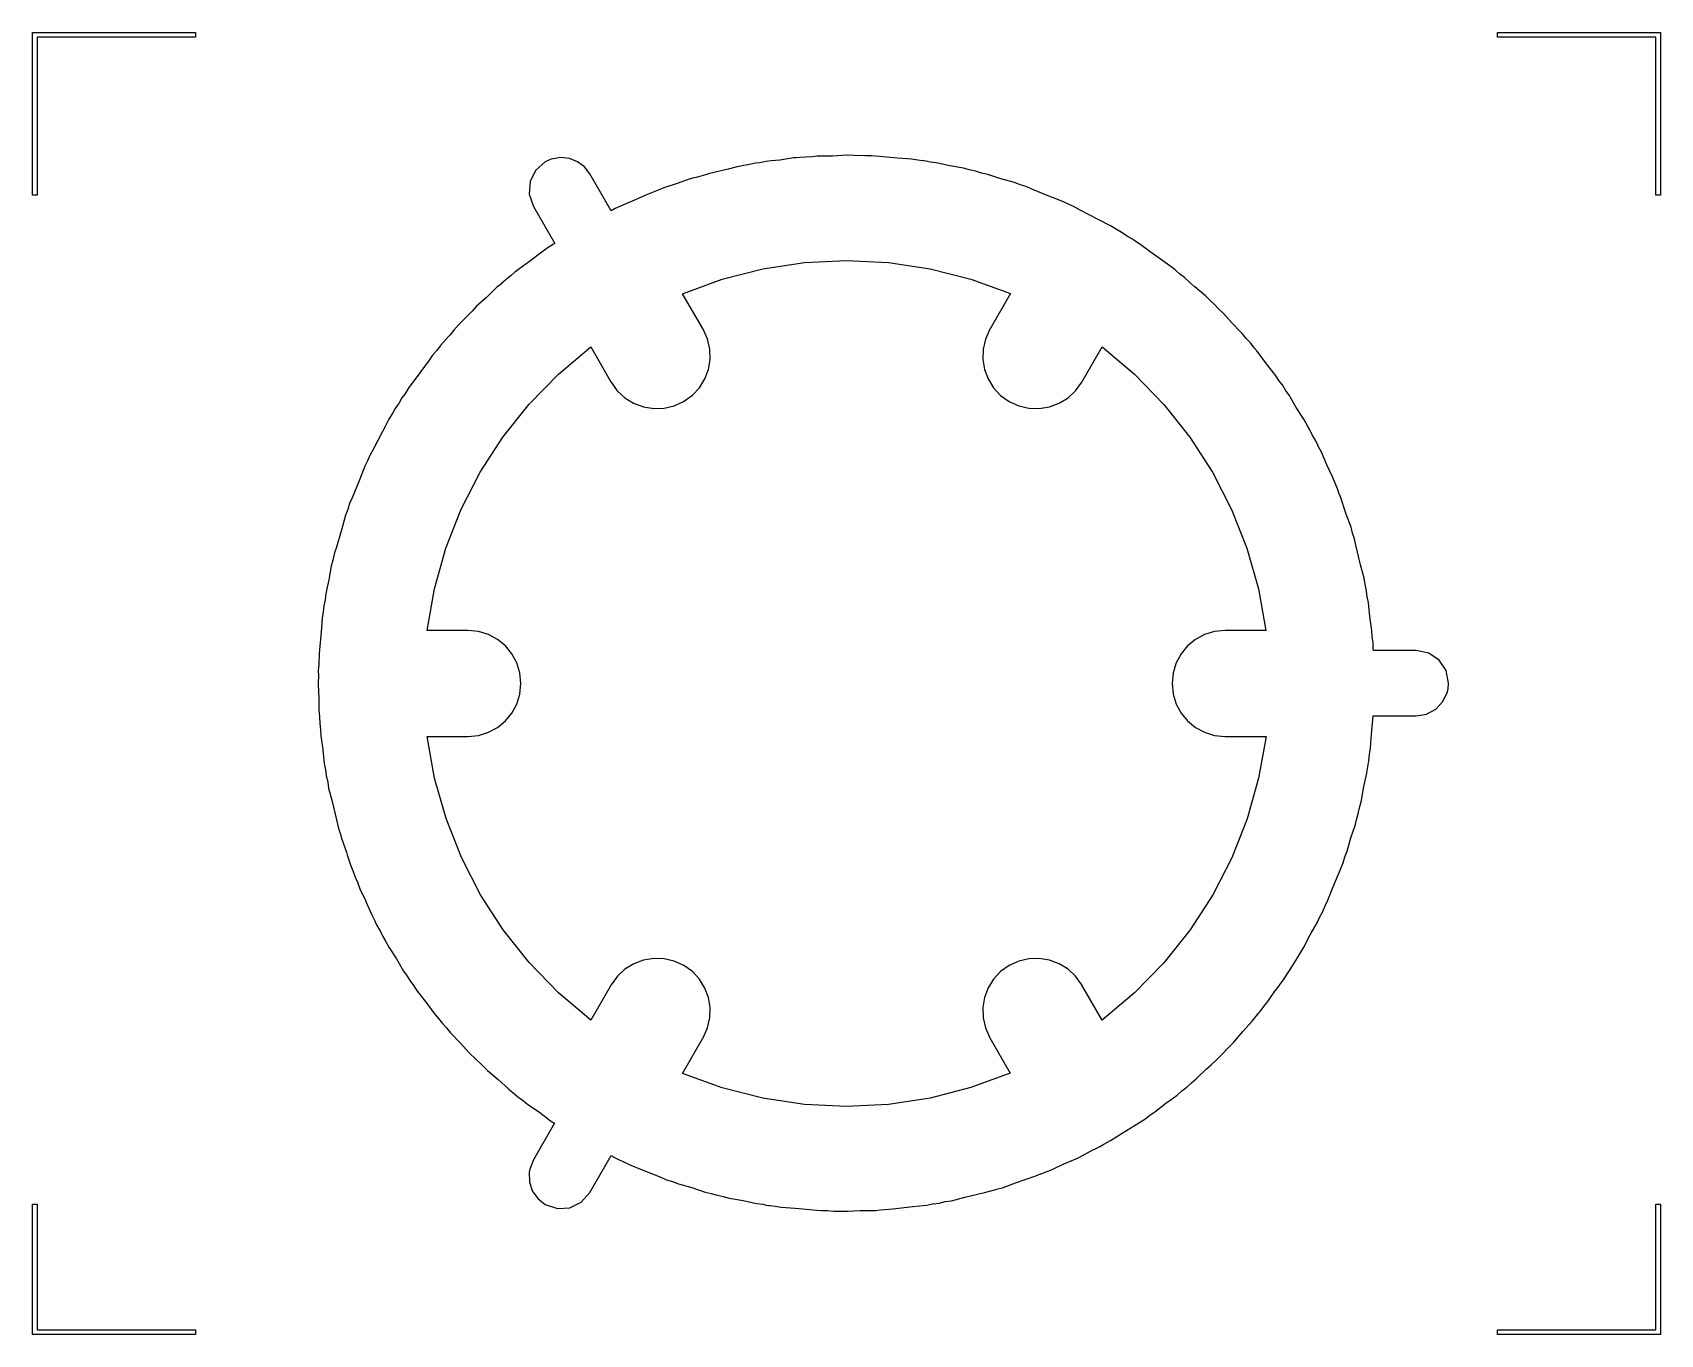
# Model space of a CAD drawing. Extents: x 0 to 10, y 0 to 8.
import ezdxf

# ---------------------------------------------------------------- set-up
doc = ezdxf.new("R2010")
doc.units = 0
doc.layers.add('Layer_1', color=7, linetype='CONTINUOUS')

msp = doc.modelspace()

# ---------------------------------------------------------------- linework, layer by layer
at = {"layer": 'Layer_1', "color": 7}
for points in [[(1.000015, 7.999999), (1.000015, 7.971613), (0.028332, 7.971613), (0.028332, 6.999984), (0, 6.999984), (0, 7.985777), (0, 7.999999), (1.000015, 7.999999), (1.000015, 7.999999)], [(9.999998, 7.999999), (9.999998, 6.999984), (9.971666, 6.999984), (9.971666, 7.971613), (8.999983, 7.971613), (8.999983, 7.999999), (9.999998, 7.999999), (9.999998, 7.999999)], [(0.028332, 0.799979), (0.028332, 0.028332), (1.000015, 0.028332), (1.000015, 0), (0, 0), (0, 0.799979), (0.028332, 0.799979), (0.028332, 0.799979)], [(9.99999, 0.799979), (9.99999, 0), (8.999975, 0), (8.999975, 0.028332), (9.971657, 0.028332), (9.971657, 0.799979), (9.99999, 0.799979), (9.99999, 0.799979)]]:
    msp.add_lwpolyline(points, close=True, dxfattribs=at)
for points in [[(4.999649, 7.245508), (4.943478, 7.242686), (4.913879, 7.24119), (4.913597, 7.24119), (4.820497, 7.240146), (4.790124, 7.237061), (4.714057, 7.231217), (4.689529, 7.230003), (4.675858, 7.229298), (4.675576, 7.229298), (4.591019, 7.216507), (4.536943, 7.210942), (4.50591, 7.207688), (4.505627, 7.207688), (4.467979, 7.199915), (4.467697, 7.199915), (4.441622, 7.196664), (4.39295, 7.186631), (4.392668, 7.186631), (4.368578, 7.182993), (4.327734, 7.173954), (4.327452, 7.173954), (4.272551, 7.159953), (4.272269, 7.159953), (4.151388, 7.131127), (4.151106, 7.131127), (4.148566, 7.130506), (4.148227, 7.130506), (4.077341, 7.110276), (4.0629, 7.106528), (4.062561, 7.106528), (4.040788, 7.100963), (4.040449, 7.100963), (3.960634, 7.071801), (3.960352, 7.071801), (3.960069, 7.071801), (3.878377, 7.046226), (3.878095, 7.046226), (3.842764, 7.031234), (3.771381, 7.002955), (3.664941, 6.955771), (3.659099, 6.952948), (3.579724, 6.919104), (3.553926, 6.905433), (3.423125, 7.131874), (3.390175, 7.174455), (3.347864, 7.206244), (3.298699, 7.225832), (3.245192, 7.231809), (3.18632, 7.221446), (3.186038, 7.221446), (3.167739, 7.214281), (3.149933, 7.205187), (3.149651, 7.205187), (3.0901, 7.152654), (3.05648, 7.083754), (3.051145, 7.007276), (3.076451, 6.932005), (3.207749, 6.704573), (3.199757, 6.699612), (3.167016, 6.679548), (3.136644, 6.656451), (3.136361, 6.656169), (3.044252, 6.587488), (3.037527, 6.582139), (3.001535, 6.556068), (2.968075, 6.53187), (2.96306, 6.527405), (2.939246, 6.506295), (2.909206, 6.483418), (2.908924, 6.483136), (2.881032, 6.457118), (2.880693, 6.456836), (2.850871, 6.433024), (2.789688, 6.373272), (2.725528, 6.316278), (2.69973, 6.288275), (2.646153, 6.233155), (2.618867, 6.206476), (2.588661, 6.170425), (2.563634, 6.140549), (2.553273, 6.129305), (2.505758, 6.077712), (2.482881, 6.047229), (2.482599, 6.046947), (2.457354, 6.018228), (2.435524, 5.987692), (2.362214, 5.886764), (2.310841, 5.818359), (2.28587, 5.778449), (2.268672, 5.754418), (2.249602, 5.721235), (2.247683, 5.718412), (2.22806, 5.689583), (2.213839, 5.663455), (2.189034, 5.623769), (2.165994, 5.578789), (2.149952, 5.547535), (2.091414, 5.437734), (2.073391, 5.40455), (2.058453, 5.369052), (2.041088, 5.335152), (2.009504, 5.25473), (1.962706, 5.140904), (1.947878, 5.105516), (1.936634, 5.068751), (1.93316, 5.059875), (1.922744, 5.03336), (1.899426, 4.950347), (1.864149, 4.831947), (1.864149, 4.831664), (1.859133, 4.815406), (1.853015, 4.795396), (1.845516, 4.757968), (1.835156, 4.72098), (1.820328, 4.63648), (1.812335, 4.600815), (1.801586, 4.553026), (1.796954, 4.514938), (1.789458, 4.477453), (1.785767, 4.439751), (1.779095, 4.401606), (1.772813, 4.316555), (1.760796, 4.184154), (1.760796, 4.183279), (1.758087, 4.116304), (1.755264, 4.078049), (1.755264, 4.075128), (1.755913, 4.04845), (1.754248, 4.001542), (1.757071, 3.945374), (1.758623, 3.916104), (1.758623, 3.915596), (1.758905, 3.830323), (1.759667, 3.822494), (1.762755, 3.792124), (1.763799, 3.753925), (1.768594, 3.716221), (1.770513, 3.677745), (1.783247, 3.593632), (1.783247, 3.593293), (1.783247, 3.5927), (1.79201, 3.507757), (1.799782, 3.469942), (1.804577, 3.43224), (1.813176, 3.394978), (1.813176, 3.394696), (1.818855, 3.356991), (1.839801, 3.274972), (1.86885, 3.153097), (1.877337, 3.116275), (1.88792, 3.085022), (1.889642, 3.079897), (1.899124, 3.042855), (1.928227, 2.963204), (1.928509, 2.962639), (1.933031, 2.948198), (1.954144, 2.880563), (1.969245, 2.845012), (1.981429, 2.809071), (1.997301, 2.77418), (1.997301, 2.773897), (2.010311, 2.738233), (2.047243, 2.661835), (2.047582, 2.66144), (2.081316, 2.582286), (2.103419, 2.540669), (2.103419, 2.540387), (2.103419, 2.540105), (2.115326, 2.513756), (2.134729, 2.480463), (2.151321, 2.446178), (2.166699, 2.421043), (2.166699, 2.420761), (2.188693, 2.379308), (2.235104, 2.307429), (2.278211, 2.233292), (2.300701, 2.202259), (2.300983, 2.201977), (2.320826, 2.16962), (2.343867, 2.139357), (2.344206, 2.139075), (2.364986, 2.106995), (2.418563, 2.039804), (2.468669, 1.970569), (2.4943, 1.941686), (2.517287, 1.91148), (2.543305, 1.883588), (2.543587, 1.883306), (2.567288, 1.853596), (2.62693, 1.79252), (2.684145, 1.728194), (2.694565, 1.718601), (2.712147, 1.702396), (2.767105, 1.649039), (2.793837, 1.621643), (2.859874, 1.566356), (2.860156, 1.566074), (2.922663, 1.508472), (2.953366, 1.485375), (2.982028, 1.460184), (2.992394, 1.452745), (3.012954, 1.438027), (3.042553, 1.413276), (3.113549, 1.36499), (3.181957, 1.313618), (3.206539, 1.298293), (3.076618, 1.073232), (3.05446, 1.015907), (3.051316, 0.998045), (3.052256, 0.938662), (3.070064, 0.883279), (3.103042, 0.835353), (3.14949, 0.798342), (3.224761, 0.773037), (3.301238, 0.778372), (3.370137, 0.811991), (3.42267, 0.871542), (3.553971, 1.09892), (3.562184, 1.094565), (3.562579, 1.094283), (3.595926, 1.076147), (3.631094, 1.061429), (3.6318, 1.061091), (3.644037, 1.054806), (3.66537, 1.043838), (3.745792, 1.012252), (3.859231, 0.965621), (3.859626, 0.965621), (3.895014, 0.950739), (3.931616, 0.939549), (3.931898, 0.939267), (3.967452, 0.925319), (4.050465, 0.902002), (4.131274, 0.87516), (4.168536, 0.866781), (4.168818, 0.866781), (4.205306, 0.855591), (4.242681, 0.848148), (4.24302, 0.848148), (4.279785, 0.837842), (4.364288, 0.823014), (4.447741, 0.804271), (4.485996, 0.799586), (4.507106, 0.795398), (4.523312, 0.792147), (4.530313, 0.791498), (4.560906, 0.788464), (4.599159, 0.781795), (4.684212, 0.775513), (4.817221, 0.763496), (4.817616, 0.763496), (4.846168, 0.76073), (4.88365, 0.76073), (4.922566, 0.757863), (4.925543, 0.757863), (4.952165, 0.758568), (4.99913, 0.756903), (5.006572, 0.757298), (5.084183, 0.761213), (5.084522, 0.761213), (5.085143, 0.761213), (5.169313, 0.761495), (5.178132, 0.762313), (5.208615, 0.765454), (5.20901, 0.765454), (5.284696, 0.771243), (5.408389, 0.786014), (5.493276, 0.79478), (5.527506, 0.801836), (5.531034, 0.802541), (5.531316, 0.802541), (5.569018, 0.807336), (5.606667, 0.815992), (5.644205, 0.821667), (5.726888, 0.842781), (5.727396, 0.842781), (5.84745, 0.871333), (5.848325, 0.871615), (5.917504, 0.891072), (5.921305, 0.892342), (5.958513, 0.901878), (6.038605, 0.931094), (6.155959, 0.971773), (6.156297, 0.971773), (6.22713, 0.999775), (6.263288, 1.013003), (6.340072, 1.050101), (6.340693, 1.050383), (6.419298, 1.083841), (6.461134, 1.106054), (6.461416, 1.106054), (6.518027, 1.1356), (6.520793, 1.137209), (6.555354, 1.153967), (6.579882, 1.169015), (6.622162, 1.191449), (6.693928, 1.237807), (6.798881, 1.303181), (6.831788, 1.323411), (6.862491, 1.346728), (6.894461, 1.367398), (6.961379, 1.420755), (6.961717, 1.421037), (6.994184, 1.444518), (7.031059, 1.471196), (7.059615, 1.496554), (7.090151, 1.519815), (7.118373, 1.546053), (7.148139, 1.56981), (7.209379, 1.629616), (7.240799, 1.657565), (7.273375, 1.686504), (7.299007, 1.714339), (7.35264, 1.769517), (7.35264, 1.769799), (7.379926, 1.796421), (7.43499, 1.862181), (7.492978, 1.925185), (7.516075, 1.955888), (7.533384, 1.975567), (7.54132, 1.984607), (7.563424, 2.015473), (7.588175, 2.045075), (7.636183, 2.115685), (7.636579, 2.116193), (7.687898, 2.18449), (7.713033, 2.224617), (7.730011, 2.248431), (7.749027, 2.281504), (7.770581, 2.313308), (7.784635, 2.339106), (7.809606, 2.379122), (7.809606, 2.379404), (7.848522, 2.455308), (7.891349, 2.529942), (7.90717, 2.565276), (7.925193, 2.59846), (7.940021, 2.633848), (7.940021, 2.63413), (7.95744, 2.668027), (7.988417, 2.747072), (8.035881, 2.862552), (8.050596, 2.897666), (8.061896, 2.934431), (8.075843, 2.969985), (8.099048, 3.052665), (8.126003, 3.133804), (8.126285, 3.134905), (8.134388, 3.170899), (8.134388, 3.171182), (8.145578, 3.207727), (8.14586, 3.208658), (8.153136, 3.245039), (8.163499, 3.281914), (8.163499, 3.28262), (8.163499, 3.282959), (8.178107, 3.366415), (8.178107, 3.366979), (8.178107, 3.367515), (8.196626, 3.449865), (8.196626, 3.450147), (8.196908, 3.450966), (8.198348, 3.462599), (8.201545, 3.488944), (8.208824, 3.525436), (8.209106, 3.526423), (8.2128, 3.564402), (8.2128, 3.564684), (8.219416, 3.602389), (8.225698, 3.68777), (8.236007, 3.801542), (8.49844, 3.801542), (8.563315, 3.81236), (8.619854, 3.842661), (8.663917, 3.889279), (8.691365, 3.949048), (8.695499, 3.967568), (8.69864, 4.002515), (8.682919, 4.080353), (8.640062, 4.143916), (8.576498, 4.186774), (8.49866, 4.202495), (8.236724, 4.202495), (8.235736, 4.211978), (8.234692, 4.250177), (8.229894, 4.287935), (8.228032, 4.326408), (8.215191, 4.410854), (8.215191, 4.411136), (8.206371, 4.49641), (8.198599, 4.534168), (8.197272, 4.544421), (8.193801, 4.57198), (8.185202, 4.609299), (8.17947, 4.647167), (8.158357, 4.729794), (8.158357, 4.730076), (8.129694, 4.850517), (8.129694, 4.850856), (8.121095, 4.888007), (8.108804, 4.924389), (8.099321, 4.961374), (8.070052, 5.041522), (8.029539, 5.158489), (8.029257, 5.158941), (8.016963, 5.195212), (8.001088, 5.230159), (7.987971, 5.266041), (7.950709, 5.343212), (7.950427, 5.343551), (7.917023, 5.421989), (7.898227, 5.457433), (7.894976, 5.463552), (7.882738, 5.490397), (7.863389, 5.523744), (7.846797, 5.557975), (7.831529, 5.582889), (7.809316, 5.624726), (7.763181, 5.696218), (7.719797, 5.770742), (7.69731, 5.801778), (7.6773, 5.834409), (7.654093, 5.864945), (7.653811, 5.865284), (7.633305, 5.89709), (7.580058, 5.963785), (7.579776, 5.96418), (7.529726, 6.033358), (7.52052, 6.043721), (7.504422, 6.061857), (7.481105, 6.09245), (7.454926, 6.120562), (7.431056, 6.150438), (7.416451, 6.165376), (7.37125, 6.211678), (7.314365, 6.275728), (7.28609, 6.3018), (7.260072, 6.329692), (7.231296, 6.354993), (7.204615, 6.382278), (7.139131, 6.437125), (7.138651, 6.437577), (7.075922, 6.495398), (7.045495, 6.518275), (7.023391, 6.537678), (7.0165, 6.54374), (6.985303, 6.566064), (6.885255, 6.638716), (6.865742, 6.653378), (6.816683, 6.690253), (6.776941, 6.715114), (6.752743, 6.732366), (6.719892, 6.751219), (6.687809, 6.772989), (6.661794, 6.787157), (6.621995, 6.812015), (6.546094, 6.850933), (6.4364, 6.909416), (6.402723, 6.927661), (6.367058, 6.942656), (6.333324, 6.959962), (6.265523, 6.986586), (6.253949, 6.991108), (6.13902, 7.038346), (6.138738, 7.038346), (6.103624, 7.053064), (6.067465, 7.064141), (6.066647, 7.06448), (6.031313, 7.078371), (5.94863, 7.101575), (5.867381, 7.12853), (5.849688, 7.132501), (5.830176, 7.136909), (5.793354, 7.148153), (5.755762, 7.155705), (5.71894, 7.166012), (5.634384, 7.18084), (5.550928, 7.199582), (5.513169, 7.204157), (5.489248, 7.208952), (5.475467, 7.211718), (5.469129, 7.212311), (5.437875, 7.215342), (5.43748, 7.215342), (5.399502, 7.222011), (5.314118, 7.228296), (5.180889, 7.240366), (5.152557, 7.243132), (5.114855, 7.243132), (5.046614, 7.245221), (4.999759, 7.246886), (4.999477, 7.246886), (4.999477, 7.246886), (4.999649, 7.245508)], [(4.999988, 6.599981), (5.258582, 6.587033), (5.513982, 6.548554), (5.764304, 6.484925), (6.007665, 6.396527), (5.882483, 6.179736), (5.880733, 6.17697), (5.853649, 6.116817), (5.83952, 6.054385), (5.837867, 5.991461), (5.848211, 5.929834), (5.870071, 5.871295), (5.902969, 5.81763), (5.946425, 5.77063), (5.99996, 5.732083), (6.058403, 5.705624), (6.120298, 5.691214), (6.183814, 5.689096), (6.247116, 5.699511), (6.307149, 5.72213), (6.361103, 5.755711), (6.407511, 5.799129), (6.444904, 5.851257), (6.445299, 5.852132), (6.445299, 5.852132), (6.570151, 6.068374), (6.769333, 5.900643), (6.949452, 5.715285), (7.109554, 5.513953), (7.248682, 5.298304), (7.365881, 5.069994), (7.460193, 4.830678), (7.530665, 4.582012), (7.576338, 4.325651), (7.328897, 4.325651), (7.325646, 4.325933), (7.26001, 4.31931), (7.198877, 4.300328), (7.143558, 4.270295), (7.09536, 4.230522), (7.055595, 4.182318), (7.025572, 4.126994), (7.006599, 4.065858), (6.999987, 4.000221), (7.006599, 3.934583), (7.025571, 3.873447), (7.055594, 3.818122), (7.095359, 3.769918), (7.143557, 3.730144), (7.198877, 3.700111), (7.260009, 3.681128), (7.325646, 3.674505), (7.326521, 3.674505), (7.326521, 3.674505), (7.577103, 3.674505), (7.531469, 3.417996), (7.461009, 3.169185), (7.366682, 2.92973), (7.249443, 2.70129), (7.110251, 2.485523), (6.950063, 2.284088), (6.769837, 2.098643), (6.570529, 1.930846), (6.446286, 2.14604), (6.444847, 2.148964), (6.407454, 2.201092), (6.361047, 2.244509), (6.307093, 2.278089), (6.24706, 2.300708), (6.183759, 2.311122), (6.120244, 2.309004), (6.058348, 2.294595), (5.999907, 2.268135), (5.946372, 2.229588), (5.902916, 2.182588), (5.870017, 2.128924), (5.848157, 2.070384), (5.837814, 2.008758), (5.839466, 1.945834), (5.853595, 1.883401), (5.880679, 1.823249), (5.8813, 1.822487), (5.880961, 1.822487), (6.006198, 1.605528), (5.763267, 1.51676), (5.513342, 1.452694), (5.258298, 1.413713), (5.00001, 1.4002), (4.74137, 1.413164), (4.485927, 1.451666), (4.235565, 1.515326), (3.992169, 1.603765), (4.117295, 1.820449), (4.119017, 1.823215), (4.1461, 1.883367), (4.160229, 1.945799), (4.161881, 2.008723), (4.151538, 2.070349), (4.129677, 2.128888), (4.09678, 2.182552), (4.053324, 2.229552), (3.999789, 2.268099), (3.941348, 2.294558), (3.879452, 2.308968), (3.815937, 2.311086), (3.752636, 2.300671), (3.692603, 2.278052), (3.638649, 2.244472), (3.592242, 2.201055), (3.554849, 2.148928), (3.554454, 2.148053), (3.554454, 2.148335), (3.429658, 1.932257), (3.230532, 2.099983), (3.050463, 2.285329), (2.890407, 2.48664), (2.751318, 2.702262), (2.634153, 2.93054), (2.539865, 3.169819), (2.469412, 3.418444), (2.423747, 3.674759), (2.670858, 3.674759), (2.674109, 3.674477), (2.739746, 3.6811), (2.800878, 3.700083), (2.856198, 3.730116), (2.904395, 3.769889), (2.94416, 3.818092), (2.974184, 3.873417), (2.993156, 3.934553), (2.999769, 4.00019), (2.993156, 4.065827), (2.974184, 4.126963), (2.94416, 4.182287), (2.904395, 4.230491), (2.856198, 4.270264), (2.800878, 4.300297), (2.739746, 4.319279), (2.674109, 4.325902), (2.673178, 4.325902), (2.673178, 4.325902), (2.423036, 4.325902), (2.468655, 4.582354), (2.539088, 4.831111), (2.633379, 5.070519), (2.750571, 5.298918), (2.889708, 5.514652), (3.049834, 5.716063), (3.229991, 5.901494), (3.429223, 6.069288), (3.553302, 5.854367), (3.554742, 5.851446), (3.592135, 5.799319), (3.638542, 5.755902), (3.692496, 5.722321), (3.752529, 5.699703), (3.81583, 5.689288), (3.879345, 5.691406), (3.94124, 5.705816), (3.999682, 5.732275), (4.053217, 5.770822), (4.096673, 5.817821), (4.129571, 5.871485), (4.151432, 5.930025), (4.161776, 5.99165), (4.160124, 6.054574), (4.145996, 6.117006), (4.118912, 6.177159), (4.118376, 6.177921), (4.118658, 6.177921), (3.993532, 6.394716), (4.236535, 6.483551), (4.486541, 6.547666), (4.741672, 6.58668), (5.00005, 6.600207), (4.999988, 6.599981)]]:
    msp.add_lwpolyline(points, dxfattribs=at)

doc.saveas('drawing.dxf')
